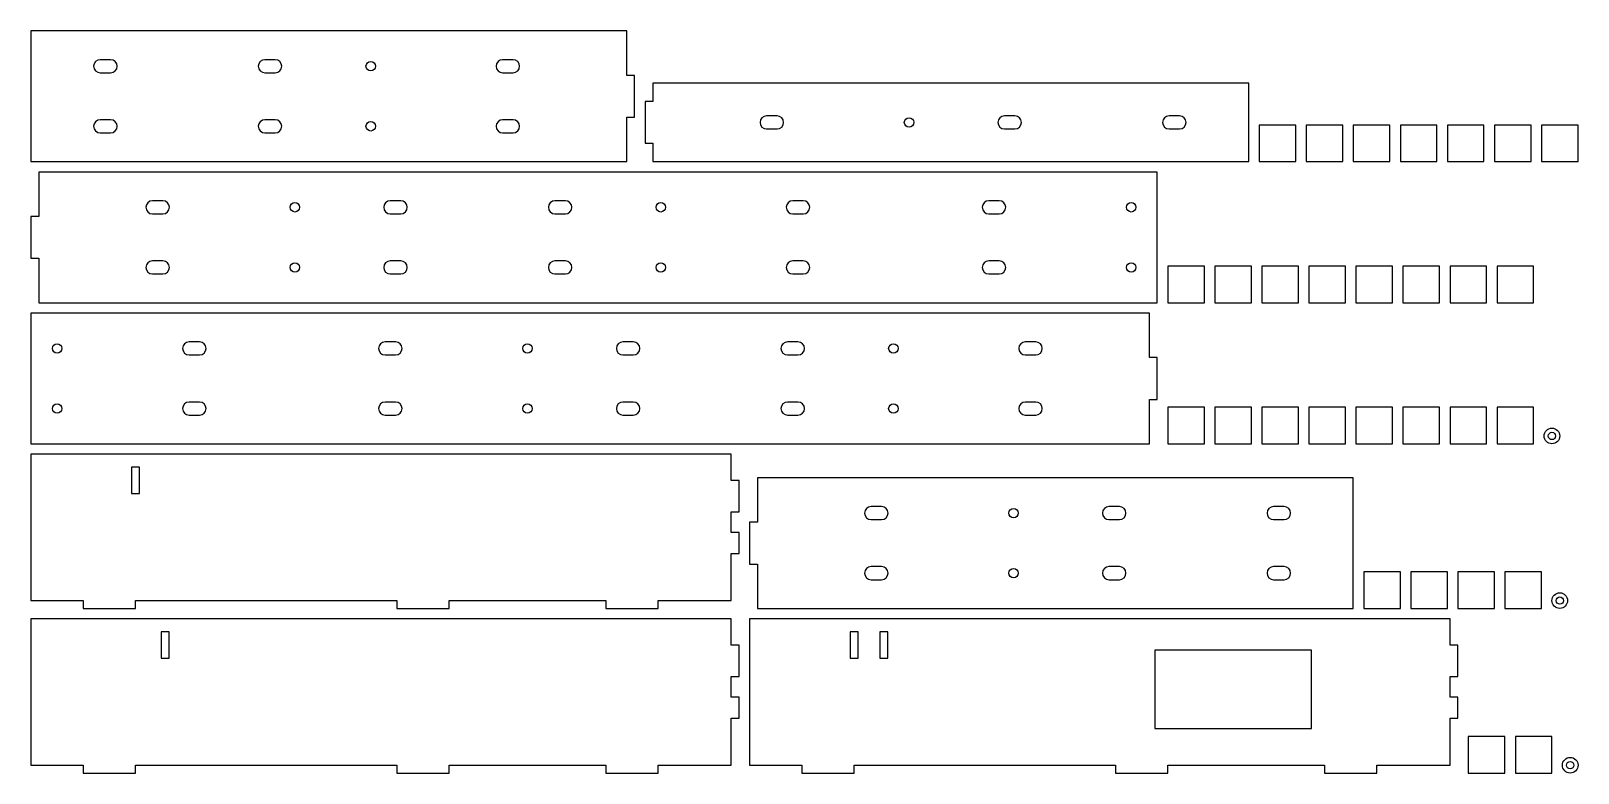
# Model space of a CAD drawing. Header units: millimetres. Extents: x 4 to 596, y 4 to 288.
import ezdxf

# ---------------------------------------------------------------- set-up
doc = ezdxf.new("R2010")
doc.units = ezdxf.units.MM
doc.layers.add('CUT', color=1, linetype='Continuous')

msp = doc.modelspace()

# ---------------------------------------------------------------- linework, layer by layer
at = {"layer": 'CUT'}
for points in [[(232, 238), (232, 255), (235, 255), (235, 271), (232, 271), (232, 288), (4, 288), (4, 238)], [(30.5, 277), (29.543, 276.81), (28.732, 276.268), (28.19, 275.457), (28, 274.5), (28.19, 273.543), (28.732, 272.732), (29.543, 272.19), (30.5, 272), (34.5, 272), (35.457, 272.19), (36.268, 272.732), (36.81, 273.543), (37, 274.5), (36.81, 275.457), (36.268, 276.268), (35.457, 276.81), (34.5, 277)], [(93.5, 277), (92.543, 276.81), (91.732, 276.268), (91.19, 275.457), (91, 274.5), (91.19, 273.543), (91.732, 272.732), (92.543, 272.19), (93.5, 272), (97.5, 272), (98.457, 272.19), (99.268, 272.732), (99.81, 273.543), (100, 274.5), (99.81, 275.457), (99.268, 276.268), (98.457, 276.81), (97.5, 277)], [(184.5, 277), (183.543, 276.81), (182.732, 276.268), (182.19, 275.457), (182, 274.5), (182.19, 273.543), (182.732, 272.732), (183.543, 272.19), (184.5, 272), (188.5, 272), (189.457, 272.19), (190.268, 272.732), (190.81, 273.543), (191, 274.5), (190.81, 275.457), (190.268, 276.268), (189.457, 276.81), (188.5, 277)], [(470, 238), (470, 268), (242, 268), (242, 261), (239, 261), (239, 245), (242, 245), (242, 238)], [(285.5, 255.5), (284.543, 255.31), (283.732, 254.768), (283.19, 253.957), (283, 253), (283.19, 252.043), (283.732, 251.232), (284.543, 250.69), (285.5, 250.5), (289.5, 250.5), (290.457, 250.69), (291.268, 251.232), (291.81, 252.043), (292, 253), (291.81, 253.957), (291.268, 254.768), (290.457, 255.31), (289.5, 255.5)], [(376.5, 255.5), (375.543, 255.31), (374.732, 254.768), (374.19, 253.957), (374, 253), (374.19, 252.043), (374.732, 251.232), (375.543, 250.69), (376.5, 250.5), (380.5, 250.5), (381.457, 250.69), (382.268, 251.232), (382.81, 252.043), (383, 253), (382.81, 253.957), (382.268, 254.768), (381.457, 255.31), (380.5, 255.5)], [(439.5, 255.5), (438.543, 255.31), (437.732, 254.768), (437.19, 253.957), (437, 253), (437.19, 252.043), (437.732, 251.232), (438.543, 250.69), (439.5, 250.5), (443.5, 250.5), (444.457, 250.69), (445.268, 251.232), (445.81, 252.043), (446, 253), (445.81, 253.957), (445.268, 254.768), (444.457, 255.31), (443.5, 255.5)], [(30.5, 254), (29.543, 253.81), (28.732, 253.268), (28.19, 252.457), (28, 251.5), (28.19, 250.543), (28.732, 249.732), (29.543, 249.19), (30.5, 249), (34.5, 249), (35.457, 249.19), (36.268, 249.732), (36.81, 250.543), (37, 251.5), (36.81, 252.457), (36.268, 253.268), (35.457, 253.81), (34.5, 254)], [(93.5, 254), (92.543, 253.81), (91.732, 253.268), (91.19, 252.457), (91, 251.5), (91.19, 250.543), (91.732, 249.732), (92.543, 249.19), (93.5, 249), (97.5, 249), (98.457, 249.19), (99.268, 249.732), (99.81, 250.543), (100, 251.5), (99.81, 252.457), (99.268, 253.268), (98.457, 253.81), (97.5, 254)], [(184.5, 254), (183.543, 253.81), (182.732, 253.268), (182.19, 252.457), (182, 251.5), (182.19, 250.543), (182.732, 249.732), (183.543, 249.19), (184.5, 249), (188.5, 249), (189.457, 249.19), (190.268, 249.732), (190.81, 250.543), (191, 251.5), (190.81, 252.457), (190.268, 253.268), (189.457, 253.81), (188.5, 254)], [(474, 238), (488, 238), (488, 252), (474, 252)], [(492, 238), (506, 238), (506, 252), (492, 252)], [(510, 238), (524, 238), (524, 252), (510, 252)], [(528, 238), (542, 238), (542, 252), (528, 252)], [(546, 238), (560, 238), (560, 252), (546, 252)], [(564, 238), (578, 238), (578, 252), (564, 252)], [(582, 238), (596, 238), (596, 252), (582, 252)], [(435, 184), (435, 234), (7, 234), (7, 217), (4, 217), (4, 201), (7, 201), (7, 184)], [(50.5, 223), (49.543, 222.81), (48.732, 222.268), (48.19, 221.457), (48, 220.5), (48.19, 219.543), (48.732, 218.732), (49.543, 218.19), (50.5, 218), (54.5, 218), (55.457, 218.19), (56.268, 218.732), (56.81, 219.543), (57, 220.5), (56.81, 221.457), (56.268, 222.268), (55.457, 222.81), (54.5, 223)], [(141.5, 223), (140.543, 222.81), (139.732, 222.268), (139.19, 221.457), (139, 220.5), (139.19, 219.543), (139.732, 218.732), (140.543, 218.19), (141.5, 218), (145.5, 218), (146.457, 218.19), (147.268, 218.732), (147.81, 219.543), (148, 220.5), (147.81, 221.457), (147.268, 222.268), (146.457, 222.81), (145.5, 223)], [(204.5, 223), (203.543, 222.81), (202.732, 222.268), (202.19, 221.457), (202, 220.5), (202.19, 219.543), (202.732, 218.732), (203.543, 218.19), (204.5, 218), (208.5, 218), (209.457, 218.19), (210.268, 218.732), (210.81, 219.543), (211, 220.5), (210.81, 221.457), (210.268, 222.268), (209.457, 222.81), (208.5, 223)], [(295.5, 223), (294.543, 222.81), (293.732, 222.268), (293.19, 221.457), (293, 220.5), (293.19, 219.543), (293.732, 218.732), (294.543, 218.19), (295.5, 218), (299.5, 218), (300.457, 218.19), (301.268, 218.732), (301.81, 219.543), (302, 220.5), (301.81, 221.457), (301.268, 222.268), (300.457, 222.81), (299.5, 223)], [(370.5, 223), (369.543, 222.81), (368.732, 222.268), (368.19, 221.457), (368, 220.5), (368.19, 219.543), (368.732, 218.732), (369.543, 218.19), (370.5, 218), (374.5, 218), (375.457, 218.19), (376.268, 218.732), (376.81, 219.543), (377, 220.5), (376.81, 221.457), (376.268, 222.268), (375.457, 222.81), (374.5, 223)], [(50.5, 200), (49.543, 199.81), (48.732, 199.268), (48.19, 198.457), (48, 197.5), (48.19, 196.543), (48.732, 195.732), (49.543, 195.19), (50.5, 195), (54.5, 195), (55.457, 195.19), (56.268, 195.732), (56.81, 196.543), (57, 197.5), (56.81, 198.457), (56.268, 199.268), (55.457, 199.81), (54.5, 200)], [(141.5, 200), (140.543, 199.81), (139.732, 199.268), (139.19, 198.457), (139, 197.5), (139.19, 196.543), (139.732, 195.732), (140.543, 195.19), (141.5, 195), (145.5, 195), (146.457, 195.19), (147.268, 195.732), (147.81, 196.543), (148, 197.5), (147.81, 198.457), (147.268, 199.268), (146.457, 199.81), (145.5, 200)], [(204.5, 200), (203.543, 199.81), (202.732, 199.268), (202.19, 198.457), (202, 197.5), (202.19, 196.543), (202.732, 195.732), (203.543, 195.19), (204.5, 195), (208.5, 195), (209.457, 195.19), (210.268, 195.732), (210.81, 196.543), (211, 197.5), (210.81, 198.457), (210.268, 199.268), (209.457, 199.81), (208.5, 200)], [(295.5, 200), (294.543, 199.81), (293.732, 199.268), (293.19, 198.457), (293, 197.5), (293.19, 196.543), (293.732, 195.732), (294.543, 195.19), (295.5, 195), (299.5, 195), (300.457, 195.19), (301.268, 195.732), (301.81, 196.543), (302, 197.5), (301.81, 198.457), (301.268, 199.268), (300.457, 199.81), (299.5, 200)], [(370.5, 200), (369.543, 199.81), (368.732, 199.268), (368.19, 198.457), (368, 197.5), (368.19, 196.543), (368.732, 195.732), (369.543, 195.19), (370.5, 195), (374.5, 195), (375.457, 195.19), (376.268, 195.732), (376.81, 196.543), (377, 197.5), (376.81, 198.457), (376.268, 199.268), (375.457, 199.81), (374.5, 200)], [(439, 184), (453, 184), (453, 198), (439, 198)], [(457, 184), (471, 184), (471, 198), (457, 198)], [(475, 184), (489, 184), (489, 198), (475, 198)], [(493, 184), (507, 184), (507, 198), (493, 198)], [(511, 184), (525, 184), (525, 198), (511, 198)], [(529, 184), (543, 184), (543, 198), (529, 198)], [(547, 184), (561, 184), (561, 198), (547, 198)], [(565, 184), (579, 184), (579, 198), (565, 198)], [(432, 130), (432, 147), (435, 147), (435, 163), (432, 163), (432, 180), (4, 180), (4, 130)], [(64.5, 169), (63.543, 168.81), (62.732, 168.268), (62.19, 167.457), (62, 166.5), (62.19, 165.543), (62.732, 164.732), (63.543, 164.19), (64.5, 164), (68.5, 164), (69.457, 164.19), (70.268, 164.732), (70.81, 165.543), (71, 166.5), (70.81, 167.457), (70.268, 168.268), (69.457, 168.81), (68.5, 169)], [(139.5, 169), (138.543, 168.81), (137.732, 168.268), (137.19, 167.457), (137, 166.5), (137.19, 165.543), (137.732, 164.732), (138.543, 164.19), (139.5, 164), (143.5, 164), (144.457, 164.19), (145.268, 164.732), (145.81, 165.543), (146, 166.5), (145.81, 167.457), (145.268, 168.268), (144.457, 168.81), (143.5, 169)], [(230.5, 169), (229.543, 168.81), (228.732, 168.268), (228.19, 167.457), (228, 166.5), (228.19, 165.543), (228.732, 164.732), (229.543, 164.19), (230.5, 164), (234.5, 164), (235.457, 164.19), (236.268, 164.732), (236.81, 165.543), (237, 166.5), (236.81, 167.457), (236.268, 168.268), (235.457, 168.81), (234.5, 169)], [(293.5, 169), (292.543, 168.81), (291.732, 168.268), (291.19, 167.457), (291, 166.5), (291.19, 165.543), (291.732, 164.732), (292.543, 164.19), (293.5, 164), (297.5, 164), (298.457, 164.19), (299.268, 164.732), (299.81, 165.543), (300, 166.5), (299.81, 167.457), (299.268, 168.268), (298.457, 168.81), (297.5, 169)], [(384.5, 169), (383.543, 168.81), (382.732, 168.268), (382.19, 167.457), (382, 166.5), (382.19, 165.543), (382.732, 164.732), (383.543, 164.19), (384.5, 164), (388.5, 164), (389.457, 164.19), (390.268, 164.732), (390.81, 165.543), (391, 166.5), (390.81, 167.457), (390.268, 168.268), (389.457, 168.81), (388.5, 169)], [(64.5, 146), (63.543, 145.81), (62.732, 145.268), (62.19, 144.457), (62, 143.5), (62.19, 142.543), (62.732, 141.732), (63.543, 141.19), (64.5, 141), (68.5, 141), (69.457, 141.19), (70.268, 141.732), (70.81, 142.543), (71, 143.5), (70.81, 144.457), (70.268, 145.268), (69.457, 145.81), (68.5, 146)], [(139.5, 146), (138.543, 145.81), (137.732, 145.268), (137.19, 144.457), (137, 143.5), (137.19, 142.543), (137.732, 141.732), (138.543, 141.19), (139.5, 141), (143.5, 141), (144.457, 141.19), (145.268, 141.732), (145.81, 142.543), (146, 143.5), (145.81, 144.457), (145.268, 145.268), (144.457, 145.81), (143.5, 146)], [(230.5, 146), (229.543, 145.81), (228.732, 145.268), (228.19, 144.457), (228, 143.5), (228.19, 142.543), (228.732, 141.732), (229.543, 141.19), (230.5, 141), (234.5, 141), (235.457, 141.19), (236.268, 141.732), (236.81, 142.543), (237, 143.5), (236.81, 144.457), (236.268, 145.268), (235.457, 145.81), (234.5, 146)], [(293.5, 146), (292.543, 145.81), (291.732, 145.268), (291.19, 144.457), (291, 143.5), (291.19, 142.543), (291.732, 141.732), (292.543, 141.19), (293.5, 141), (297.5, 141), (298.457, 141.19), (299.268, 141.732), (299.81, 142.543), (300, 143.5), (299.81, 144.457), (299.268, 145.268), (298.457, 145.81), (297.5, 146)], [(384.5, 146), (383.543, 145.81), (382.732, 145.268), (382.19, 144.457), (382, 143.5), (382.19, 142.543), (382.732, 141.732), (383.543, 141.19), (384.5, 141), (388.5, 141), (389.457, 141.19), (390.268, 141.732), (390.81, 142.543), (391, 143.5), (390.81, 144.457), (390.268, 145.268), (389.457, 145.81), (388.5, 146)], [(439, 130), (453, 130), (453, 144), (439, 144)], [(457, 130), (471, 130), (471, 144), (457, 144)], [(475, 130), (489, 130), (489, 144), (475, 144)], [(493, 130), (507, 130), (507, 144), (493, 144)], [(511, 130), (525, 130), (525, 144), (511, 144)], [(529, 130), (543, 130), (543, 144), (529, 144)], [(547, 130), (561, 130), (561, 144), (547, 144)], [(565, 130), (579, 130), (579, 144), (565, 144)], [(4, 70), (24, 70), (24, 67), (44, 67), (44, 70), (144, 70), (144, 67), (164, 67), (164, 70), (224, 70), (224, 67), (244, 67), (244, 70), (272, 70), (272, 88), (275, 88), (275, 96), (272, 96), (272, 104), (275, 104), (275, 116), (272, 116), (272, 126), (4, 126)], [(42.5, 111), (45.5, 111), (45.5, 121), (42.5, 121)], [(510, 67), (510, 117), (282, 117), (282, 100), (279, 100), (279, 84), (282, 84), (282, 67)], [(325.5, 106), (324.543, 105.81), (323.732, 105.268), (323.19, 104.457), (323, 103.5), (323.19, 102.543), (323.732, 101.732), (324.543, 101.19), (325.5, 101), (329.5, 101), (330.457, 101.19), (331.268, 101.732), (331.81, 102.543), (332, 103.5), (331.81, 104.457), (331.268, 105.268), (330.457, 105.81), (329.5, 106)], [(416.5, 106), (415.543, 105.81), (414.732, 105.268), (414.19, 104.457), (414, 103.5), (414.19, 102.543), (414.732, 101.732), (415.543, 101.19), (416.5, 101), (420.5, 101), (421.457, 101.19), (422.268, 101.732), (422.81, 102.543), (423, 103.5), (422.81, 104.457), (422.268, 105.268), (421.457, 105.81), (420.5, 106)], [(479.5, 106), (478.543, 105.81), (477.732, 105.268), (477.19, 104.457), (477, 103.5), (477.19, 102.543), (477.732, 101.732), (478.543, 101.19), (479.5, 101), (483.5, 101), (484.457, 101.19), (485.268, 101.732), (485.81, 102.543), (486, 103.5), (485.81, 104.457), (485.268, 105.268), (484.457, 105.81), (483.5, 106)], [(325.5, 83), (324.543, 82.81), (323.732, 82.268), (323.19, 81.457), (323, 80.5), (323.19, 79.543), (323.732, 78.732), (324.543, 78.19), (325.5, 78), (329.5, 78), (330.457, 78.19), (331.268, 78.732), (331.81, 79.543), (332, 80.5), (331.81, 81.457), (331.268, 82.268), (330.457, 82.81), (329.5, 83)], [(416.5, 83), (415.543, 82.81), (414.732, 82.268), (414.19, 81.457), (414, 80.5), (414.19, 79.543), (414.732, 78.732), (415.543, 78.19), (416.5, 78), (420.5, 78), (421.457, 78.19), (422.268, 78.732), (422.81, 79.543), (423, 80.5), (422.81, 81.457), (422.268, 82.268), (421.457, 82.81), (420.5, 83)], [(479.5, 83), (478.543, 82.81), (477.732, 82.268), (477.19, 81.457), (477, 80.5), (477.19, 79.543), (477.732, 78.732), (478.543, 78.19), (479.5, 78), (483.5, 78), (484.457, 78.19), (485.268, 78.732), (485.81, 79.543), (486, 80.5), (485.81, 81.457), (485.268, 82.268), (484.457, 82.81), (483.5, 83)], [(514, 67), (528, 67), (528, 81), (514, 81)], [(532, 67), (546, 67), (546, 81), (532, 81)], [(550, 67), (564, 67), (564, 81), (550, 81)], [(568, 67), (582, 67), (582, 81), (568, 81)], [(4, 7), (24, 7), (24, 4), (44, 4), (44, 7), (144, 7), (144, 4), (164, 4), (164, 7), (224, 7), (224, 4), (244, 4), (244, 7), (272, 7), (272, 25), (275, 25), (275, 33), (272, 33), (272, 41), (275, 41), (275, 53), (272, 53), (272, 63), (4, 63)], [(279, 7), (299, 7), (299, 4), (319, 4), (319, 7), (419, 7), (419, 4), (439, 4), (439, 7), (499, 7), (499, 4), (519, 4), (519, 7), (547, 7), (547, 25), (550, 25), (550, 33), (547, 33), (547, 41), (550, 41), (550, 53), (547, 53), (547, 63), (279, 63)], [(53.833, 48), (56.833, 48), (56.833, 58), (53.833, 58)], [(317.5, 48), (320.5, 48), (320.5, 58), (317.5, 58)], [(328.833, 48), (331.833, 48), (331.833, 58), (328.833, 58)], [(434, 21), (494, 21), (494, 51), (434, 51)], [(554, 4), (568, 4), (568, 18), (554, 18)], [(572, 4), (586, 4), (586, 18), (572, 18)]]:
    msp.add_lwpolyline(points, close=True, dxfattribs=at)
for centre, radius in [((134, 274.5), 1.8), ((340, 253), 1.8), ((134, 251.5), 1.8), ((105, 220.5), 1.8), ((245, 220.5), 1.8), ((425, 220.5), 1.8), ((105, 197.5), 1.8), ((245, 197.5), 1.8), ((425, 197.5), 1.8), ((14, 166.5), 1.8), ((194, 166.5), 1.8), ((334, 166.5), 1.8), ((14, 143.5), 1.8), ((194, 143.5), 1.8), ((334, 143.5), 1.8), ((586, 133), 3), ((586, 133), 1.4), ((380, 103.5), 1.8), ((380, 80.5), 1.8), ((589, 70), 3), ((589, 70), 1.4), ((593, 7), 3), ((593, 7), 1.4)]:
    msp.add_circle(centre, radius, dxfattribs=at)

doc.saveas('drawing.dxf')
